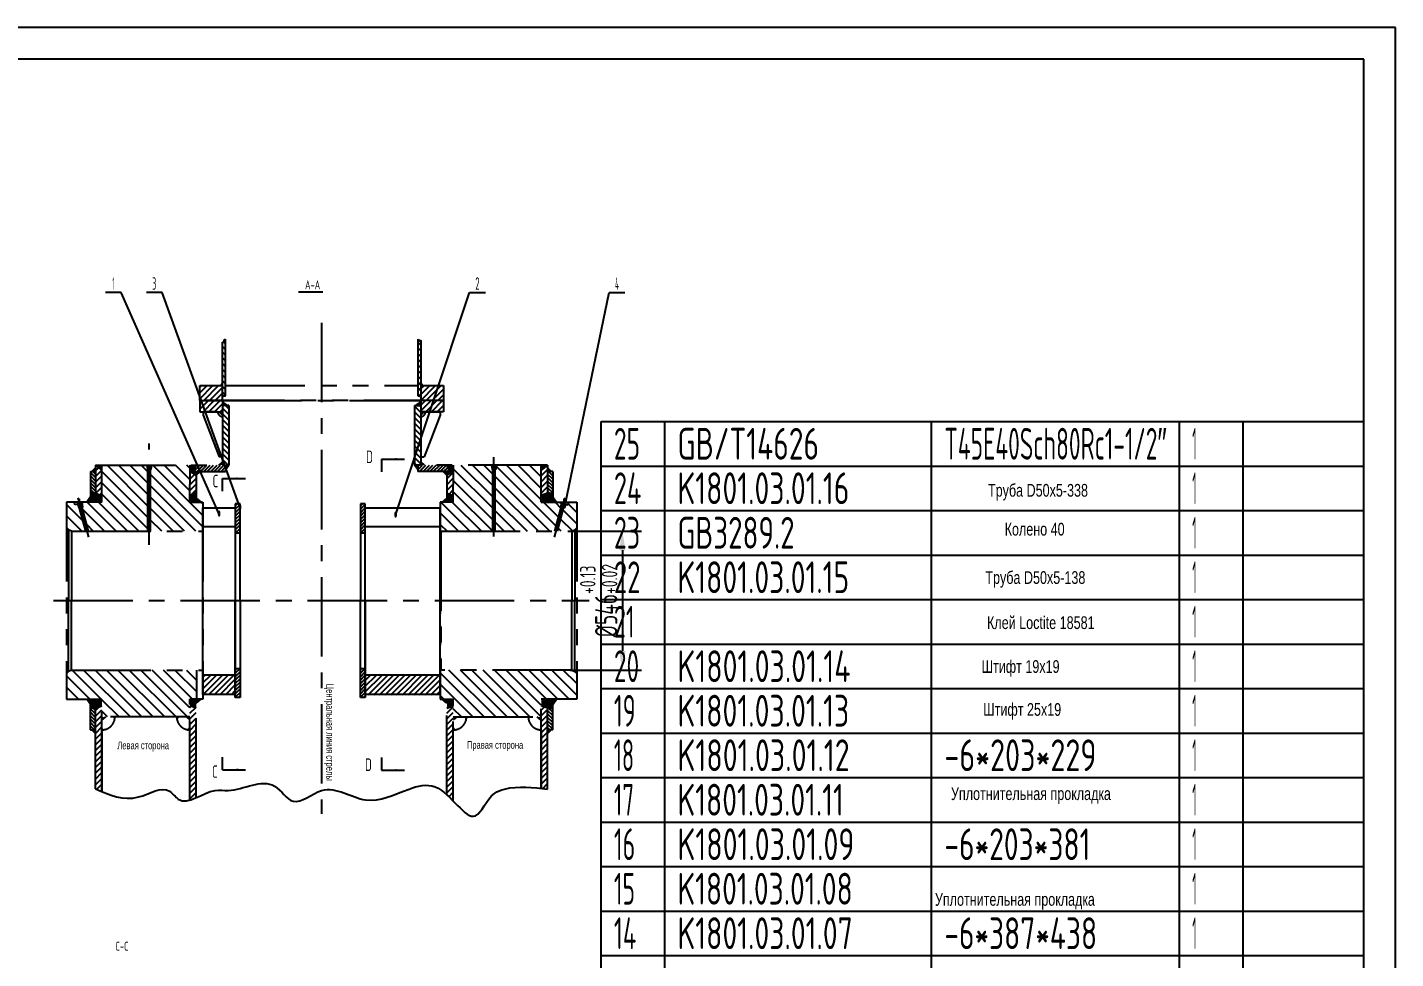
# Model space of a CAD drawing. Header units: millimetres. Extents: x 0 to 10500, y -559 to 7154.
# Drawn here: x 5118 to 10500, y 3491 to 7154 of the extents above; entities that cross this region are included whole.
import ezdxf
from ezdxf.enums import TextEntityAlignment as Align

# ---------------------------------------------------------------- set-up
doc = ezdxf.new("R2010")
doc.units = ezdxf.units.MM
doc.header["$LTSCALE"] = 250
for name, pattern in [('F', [0.75, 0.5, -0.25]), ('G', [2, 1.25, -0.25, 0.25, -0.25]), ('K', [2.5, 1.25, -0.25, 0.25, -0.25, 0.25, -0.25])]:
    doc.linetypes.add(name, pattern=pattern)
for name, color, linetype in [('01', 7, 'Continuous'), ('02', 1, 'Continuous'), ('04', 2, 'F'), ('05', 142, 'G'), ('07', 6, 'K'), ('08', 1, 'Continuous'), ('11', 3, 'Continuous')]:
    doc.layers.add(name, color=color, linetype=linetype)
doc.styles.get("Standard").update_dxf_attribs({"font": 'isocp', "width": 0.707, "bigfont": 'intecad.shx'})
doc.dimstyles.new('INTE', dxfattribs={"dimscale": 25, "dimtxt": 3.5, "dimasz": 3, "dimexe": 3, "dimexo": 0, "dimgap": 1, "dimtad": 1, "dimdec": 1, "dimdsep": 46, "dimtxsty": 'Standard', "dimcen": 0, "dimclrd": 1, "dimclre": 1, "dimclrt": 3, "dimaunit": 1, "dimadec": 0, "dimazin": 0, "dimtfac": 1, "dimtmove": 0, "dimatfit": 0, "dimfxl": 1, "dimarcsym": 0})
pattern_1 = [(45, (4031.503, 934.443), (-11.22532, 11.22532), [])]
pattern_2 = [(135, (10456.82, -2058.288), (-6.735192, -6.735192), [])]
pattern_3 = [(135, (10456.82, -2058.288), (-11.22532, -11.22532), [])]
pattern_4 = [(45, (10456.82, -2058.288), (-6.735192, 6.735192), [])]
pattern_5 = [(45, (-892.71, 2439.161), (-11.22532, 11.22532), [])]
pattern_6 = [(135, (-892.71, 2439.161), (-11.22532, -11.22532), [])]
pattern_7 = [(45, (10456.82, -2058.288), (-11.22532, 11.22532), [])]
pattern_8 = [(135, (-227.36, 1077.867), (-22.45064, -22.45064), [])]

# ---------------------------------------------------------------- blocks, each defined once
blk = doc.blocks.new('*D7')
at = {"layer": '08', "color": 1, "lineweight": -2}
for p, q in [((7252.7, 5172.1), (7533.4, 5172.1)), ((7458.4, 5097.1), (7458.4, 4701.1)), ((7252.7, 4626.1), (7533.4, 4626.1))]:
    blk.add_line(p, q, dxfattribs=at)
at = {"layer": '08', "color": 1}
for points in [[(7445.9, 5097.1), (7470.9, 5097.1), (7458.4, 5172.1)], [(7445.9, 4701.1), (7470.9, 4701.1), (7458.4, 4626.1)]]:
    blk.add_solid(points, dxfattribs=at)
at = {"layer": 'DEFPOINTS', "color": 0}
for p in [(7252.7, 5172.1), (7252.7, 4626.1), (7458.4, 4626.1)]:
    blk.add_point(p, dxfattribs=at)
at = {"layer": '08', "color": 3, "insert": (7365.3, 4899.1), "char_height": 87.5, "attachment_point": 5, "rotation": 90}
blk.add_mtext('%%c546{\\C3;\\H0.7x;\\S+0.13^ +0.02;}', dxfattribs=at)
blk = doc.blocks.new('*U28')
at = {"layer": '01'}
for points in [[(415, 292), (25, 292)], [(415, 5), (415, 292)]]:
    blk.add_lwpolyline(points, dxfattribs=at)
at = {"layer": '02'}
for points in [[(420, 297), (0, 297)], [(420, 0), (420, 297)]]:
    blk.add_lwpolyline(points, dxfattribs=at)
blk = doc.blocks.new('*U43')
at = {"layer": '01'}
for p, q in [((0, -175), (0, 0)), ((3000, -175), (3000, 0))]:
    blk.add_line(p, q, dxfattribs=at)
at = {"layer": '02'}
for p, q in [((0, 0), (250, 0)), ((250, -175), (250, 0)), ((250, 0), (1300, 0)), ((1300, -175), (1300, 0)), ((1300, 0), (2275, 0)), ((2275, -175), (2275, 0)), ((2275, 0), (2525, 0)), ((2525, -175), (2525, 0)), ((2525, 0), (3000, 0))]:
    blk.add_line(p, q, dxfattribs=at)
blk = doc.blocks.new('*U44')
at = {"layer": '01'}
for p, q in [((0, -175), (0, 0)), ((3000, -175), (3000, 0))]:
    blk.add_line(p, q, dxfattribs=at)
at = {"layer": '02'}
for p, q in [((0, 0), (250, 0)), ((250, -175), (250, 0)), ((250, 0), (1300, 0)), ((1300, -175), (1300, 0)), ((1300, 0), (2275, 0)), ((2275, -175), (2275, 0)), ((2275, 0), (2525, 0)), ((2525, -175), (2525, 0)), ((2525, 0), (3000, 0))]:
    blk.add_line(p, q, dxfattribs=at)
blk = doc.blocks.new('*U45')
at = {"layer": '01'}
for p, q in [((0, -175), (0, 0)), ((3000, -175), (3000, 0))]:
    blk.add_line(p, q, dxfattribs=at)
at = {"layer": '02'}
for p, q in [((0, 0), (250, 0)), ((250, -175), (250, 0)), ((250, 0), (1300, 0)), ((1300, -175), (1300, 0)), ((1300, 0), (2275, 0)), ((2275, -175), (2275, 0)), ((2275, 0), (2525, 0)), ((2525, -175), (2525, 0)), ((2525, 0), (3000, 0))]:
    blk.add_line(p, q, dxfattribs=at)
blk = doc.blocks.new('*U46')
at = {"layer": '01'}
for p, q in [((0, -175), (0, 0)), ((3000, -175), (3000, 0))]:
    blk.add_line(p, q, dxfattribs=at)
at = {"layer": '02'}
for p, q in [((0, 0), (250, 0)), ((250, -175), (250, 0)), ((250, 0), (1300, 0)), ((1300, -175), (1300, 0)), ((1300, 0), (2275, 0)), ((2275, -175), (2275, 0)), ((2275, 0), (2525, 0)), ((2525, -175), (2525, 0)), ((2525, 0), (3000, 0))]:
    blk.add_line(p, q, dxfattribs=at)
blk = doc.blocks.new('*U47')
at = {"layer": '01'}
for p, q in [((0, -175), (0, 0)), ((3000, -175), (3000, 0))]:
    blk.add_line(p, q, dxfattribs=at)
at = {"layer": '02'}
for p, q in [((0, 0), (250, 0)), ((250, -175), (250, 0)), ((250, 0), (1300, 0)), ((1300, -175), (1300, 0)), ((1300, 0), (2275, 0)), ((2275, -175), (2275, 0)), ((2275, 0), (2525, 0)), ((2525, -175), (2525, 0)), ((2525, 0), (3000, 0))]:
    blk.add_line(p, q, dxfattribs=at)
blk = doc.blocks.new('*U48')
at = {"layer": '01'}
for p, q in [((0, -175), (0, 0)), ((3000, -175), (3000, 0))]:
    blk.add_line(p, q, dxfattribs=at)
at = {"layer": '02'}
for p, q in [((0, 0), (250, 0)), ((250, -175), (250, 0)), ((250, 0), (1300, 0)), ((1300, -175), (1300, 0)), ((1300, 0), (2275, 0)), ((2275, -175), (2275, 0)), ((2275, 0), (2525, 0)), ((2525, -175), (2525, 0)), ((2525, 0), (3000, 0))]:
    blk.add_line(p, q, dxfattribs=at)
blk = doc.blocks.new('*U49')
at = {"layer": '01'}
for p, q in [((0, -175), (0, 0)), ((3000, -175), (3000, 0))]:
    blk.add_line(p, q, dxfattribs=at)
at = {"layer": '02'}
for p, q in [((0, 0), (250, 0)), ((250, -175), (250, 0)), ((250, 0), (1300, 0)), ((1300, -175), (1300, 0)), ((1300, 0), (2275, 0)), ((2275, -175), (2275, 0)), ((2275, 0), (2525, 0)), ((2525, -175), (2525, 0)), ((2525, 0), (3000, 0))]:
    blk.add_line(p, q, dxfattribs=at)
blk = doc.blocks.new('*U50')
at = {"layer": '01'}
for p, q in [((0, -175), (0, 0)), ((3000, -175), (3000, 0))]:
    blk.add_line(p, q, dxfattribs=at)
at = {"layer": '02'}
for p, q in [((0, 0), (250, 0)), ((250, -175), (250, 0)), ((250, 0), (1300, 0)), ((1300, -175), (1300, 0)), ((1300, 0), (2275, 0)), ((2275, -175), (2275, 0)), ((2275, 0), (2525, 0)), ((2525, -175), (2525, 0)), ((2525, 0), (3000, 0))]:
    blk.add_line(p, q, dxfattribs=at)
blk = doc.blocks.new('*U51')
at = {"layer": '01'}
for p, q in [((0, -175), (0, 0)), ((3000, -175), (3000, 0))]:
    blk.add_line(p, q, dxfattribs=at)
at = {"layer": '02'}
for p, q in [((0, 0), (250, 0)), ((250, -175), (250, 0)), ((250, 0), (1300, 0)), ((1300, -175), (1300, 0)), ((1300, 0), (2275, 0)), ((2275, -175), (2275, 0)), ((2275, 0), (2525, 0)), ((2525, -175), (2525, 0)), ((2525, 0), (3000, 0))]:
    blk.add_line(p, q, dxfattribs=at)
blk = doc.blocks.new('*U52')
at = {"layer": '01'}
for p, q in [((0, -175), (0, 0)), ((3000, -175), (3000, 0))]:
    blk.add_line(p, q, dxfattribs=at)
at = {"layer": '02'}
for p, q in [((0, 0), (250, 0)), ((250, -175), (250, 0)), ((250, 0), (1300, 0)), ((1300, -175), (1300, 0)), ((1300, 0), (2275, 0)), ((2275, -175), (2275, 0)), ((2275, 0), (2525, 0)), ((2525, -175), (2525, 0)), ((2525, 0), (3000, 0))]:
    blk.add_line(p, q, dxfattribs=at)
blk = doc.blocks.new('*U53')
at = {"layer": '01'}
for p, q in [((0, -175), (0, 0)), ((3000, -175), (3000, 0))]:
    blk.add_line(p, q, dxfattribs=at)
at = {"layer": '02'}
for p, q in [((0, 0), (250, 0)), ((250, -175), (250, 0)), ((250, 0), (1300, 0)), ((1300, -175), (1300, 0)), ((1300, 0), (2275, 0)), ((2275, -175), (2275, 0)), ((2275, 0), (2525, 0)), ((2525, -175), (2525, 0)), ((2525, 0), (3000, 0))]:
    blk.add_line(p, q, dxfattribs=at)
blk = doc.blocks.new('*U54')
at = {"layer": '01'}
for p, q in [((0, -175), (0, 0)), ((3000, -175), (3000, 0))]:
    blk.add_line(p, q, dxfattribs=at)
at = {"layer": '02'}
for p, q in [((0, 0), (250, 0)), ((250, -175), (250, 0)), ((250, 0), (1300, 0)), ((1300, -175), (1300, 0)), ((1300, 0), (2275, 0)), ((2275, -175), (2275, 0)), ((2275, 0), (2525, 0)), ((2525, -175), (2525, 0)), ((2525, 0), (3000, 0))]:
    blk.add_line(p, q, dxfattribs=at)
blk = doc.blocks.new('*U55')
at = {"layer": '01'}
for p, q in [((0, -175), (0, 0)), ((0, 0), (250, 0)), ((250, 0), (1300, 0)), ((1300, 0), (2275, 0)), ((2275, 0), (2525, 0)), ((2525, 0), (3000, 0)), ((3000, -175), (3000, 0))]:
    blk.add_line(p, q, dxfattribs=at)
at = {"layer": '02'}
for p, q in [((250, -175), (250, 0)), ((1300, -175), (1300, 0)), ((2275, -175), (2275, 0)), ((2525, -175), (2525, 0))]:
    blk.add_line(p, q, dxfattribs=at)

msp = doc.modelspace()

# ---------------------------------------------------------------- hatches: boundary and pattern name
at = {"layer": '02', "linetype": 'Continuous'}
h = msp.add_hatch(dxfattribs=at)
h.set_pattern_fill('LINE', color=1, scale=5, angle=135, style=0)
h.set_pattern_definition(pattern_6)
h.paths.add_polyline_path([(5885.41, 5704.58), (5897.41, 5704.58), (5897.41, 5915.58), (5885.41, 5915.58)])
h = msp.add_hatch(dxfattribs=at)
h.set_pattern_fill('LINE', color=1, scale=5, angle=135, style=0)
h.set_pattern_definition(pattern_6)
h.paths.add_polyline_path([(6665.41, 5915.58), (6653.41, 5915.58), (6653.41, 5704.58), (6665.41, 5704.58)])
h = msp.add_hatch(dxfattribs=at)
h.set_pattern_fill('LINE', color=1, scale=5, angle=45, style=0)
h.set_pattern_definition(pattern_5)
h.paths.add_polyline_path([(5885.41, 5686.08), (5885.41, 5744.58), (5796.41, 5744.58), (5796.41, 5686.08)])
h = msp.add_hatch(dxfattribs=at)
h.set_pattern_fill('LINE', color=1, scale=5, angle=45, style=0)
h.set_pattern_definition(pattern_5)
h.paths.add_polyline_path([(6754.41, 5686.08), (6754.41, 5744.58), (6665.41, 5744.58), (6665.41, 5686.08)])
h = msp.add_hatch(dxfattribs=at)
h.set_pattern_fill('LINE', color=1, scale=5, angle=45, style=0)
h.set_pattern_definition(pattern_7)
h.paths.add_polyline_path([(5796.41, 5686.08), (5796.41, 5642.08), (5885.41, 5642.08), (5885.41, 5686.08)])
h = msp.add_hatch(dxfattribs=at)
h.set_pattern_fill('LINE', color=1, scale=5, angle=135, style=0)
h.set_pattern_definition(pattern_3)
h.paths.add_polyline_path([(5910.41, 5667.08), (5885.41, 5667.08), (5885.41, 5432.08), (5910.41, 5432.08)])
h = msp.add_hatch(dxfattribs=at)
h.set_pattern_fill('LINE', color=1, scale=5, angle=135, style=0)
h.set_pattern_definition(pattern_3)
h.paths.add_polyline_path([(6640.41, 5432.08), (6665.41, 5432.08), (6665.41, 5667.08), (6640.41, 5667.08)])
h = msp.add_hatch(dxfattribs=at)
h.set_pattern_fill('LINE', color=1, scale=5, angle=45, style=0)
h.set_pattern_definition(pattern_7)
h.paths.add_polyline_path([(6665.41, 5686.08), (6665.41, 5642.08), (6754.41, 5642.08), (6754.41, 5686.08)])
h = msp.add_hatch(dxfattribs=at)
h.set_pattern_fill('LINE', color=1, scale=10, angle=135, style=0)
h.set_pattern_definition(pattern_8)
h.paths.add_polyline_path([(5592.41, 5414.7), (5590.57, 5414.7), (5588.28, 5432.08), (5411.41, 5432.08), (5411.41, 5356.08), (5411.41, 5286.33), (5342.08, 5286.33), (5332.55, 5283.78), (5334.84, 5266.4), (5333.06, 5265.92), (5358.2, 5172.08), (5592.41, 5172.08)])
h.paths.add_polyline_path([(5808.71, 5264.1), (5808.71, 5286.33), (5757.41, 5286.33), (5757.41, 5356.08), (5757.41, 5432.08), (5606.55, 5432.08), (5604.26, 5414.7), (5602.41, 5414.7), (5602.41, 5172.08), (5806.71, 5172.08), (5808.71, 5174.08)])
h.paths.add_polyline_path([(5323.4, 5263.33), (5321.62, 5262.85), (5314.91, 5279.05), (5305.38, 5276.49), (5302.74, 5286.33), (5272.11, 5286.33), (5272.11, 5185.08), (5279.87, 5177.32), (5291.11, 5172.08), (5347.85, 5172.08)])
at = {"layer": '02'}
h = msp.add_hatch(dxfattribs=at)
h.set_pattern_fill('LINE', color=256, scale=3, angle=135, style=0)
h.set_pattern_definition(pattern_2)
h.paths.add_polyline_path([(5386.41, 5407.08), (5366.41, 5407.08), (5366.41, 5321.58), (5386.41, 5321.58)])
h.paths.add_polyline_path([(5386.41, 4476.58), (5366.41, 4476.58), (5366.41, 4391.08), (5386.41, 4391.08)])
h = msp.add_hatch(dxfattribs=at)
h.set_pattern_fill('LINE', color=256, scale=5, angle=45, style=0)
h.set_pattern_definition(pattern_1)
h.paths.add_polyline_path([(5782.41, 5392.29), (5758.82, 5407.08), (5757.41, 5407.08), (5757.41, 5356.08), (5757.41, 5312.08), (5782.41, 5321.58)])
h.paths.add_polyline_path([(5411.41, 5412.67), (5386.41, 5432.08), (5386.41, 5321.58), (5411.41, 5312.08), (5411.41, 5356.08)])
h = msp.add_hatch(dxfattribs=at)
h.set_pattern_fill('LINE', color=256, scale=3, angle=45, style=0)
h.set_pattern_definition(pattern_4)
h.paths.add_polyline_path([(5897.41, 5407.08), (5897.41, 5432.08), (5782.41, 5432.08), (5767.74, 5407.08)])
h = msp.add_hatch(dxfattribs=at)
h.set_pattern_fill('LINE', color=256, scale=3, angle=45, style=0)
h.set_pattern_definition(pattern_4)
h.paths.add_polyline_path([(6783.09, 5407.08), (6768.41, 5432.08), (6653.41, 5432.08), (6653.41, 5407.08)])
at = {"layer": '02', "linetype": 'Continuous'}
h = msp.add_hatch(dxfattribs=at)
h.set_pattern_fill('LINE', color=1, scale=10, angle=135, style=0)
h.set_pattern_definition(pattern_8)
h.paths.add_polyline_path([(6948.41, 5414.7), (6946.57, 5414.7), (6944.28, 5432.08), (6793.41, 5432.08), (6793.41, 5356.08), (6793.41, 5286.33), (6742.11, 5286.33), (6742.11, 5174.08), (6744.11, 5172.08), (6948.41, 5172.08)])
h.paths.add_polyline_path([(6958.41, 5172.08), (7192.62, 5172.08), (7217.77, 5265.92), (7215.99, 5266.4), (7218.27, 5283.78), (7208.74, 5286.33), (7139.41, 5286.33), (7139.41, 5356.08), (7139.41, 5432.08), (6962.55, 5432.08), (6960.26, 5414.7), (6958.41, 5414.7)])
h.paths.add_polyline_path([(7278.71, 5286.33), (7248.08, 5286.33), (7245.45, 5276.49), (7235.92, 5279.05), (7229.21, 5262.85), (7227.43, 5263.33), (7202.98, 5172.08), (7259.71, 5172.08), (7270.96, 5177.32), (7278.71, 5185.08)])
h.paths.add_polyline_path([(7224.4, 5264.74), (7243.36, 5264.74), (7243.36, 5289.35), (7224.4, 5289.35)], flags=9)
at = {"layer": '02'}
h = msp.add_hatch(dxfattribs=at)
h.set_pattern_fill('LINE', color=256, scale=5, angle=45, style=0)
h.set_pattern_definition(pattern_1)
h.paths.add_polyline_path([(7139.41, 5356.08), (7139.41, 5312.08), (7164.41, 5321.58), (7164.41, 5432.08), (7139.41, 5412.67)])
h.paths.add_polyline_path([(6768.41, 5321.58), (6793.41, 5312.08), (6793.41, 5356.08), (6793.41, 5407.08), (6792.01, 5407.08), (6768.41, 5392.29)])
h = msp.add_hatch(dxfattribs=at)
h.set_pattern_fill('LINE', color=256, scale=3, angle=135, style=0)
h.set_pattern_definition(pattern_2)
h.paths.add_polyline_path([(7164.41, 5407.08), (7184.41, 5407.08), (7184.41, 5321.58), (7164.41, 5321.58)])
h.paths.add_polyline_path([(7164.41, 4476.58), (7184.41, 4476.58), (7184.41, 4391.08), (7164.41, 4391.08)])
at = {"layer": '02', "linetype": 'Continuous'}
h = msp.add_hatch(dxfattribs=at)
h.set_pattern_fill('LINE', color=1, scale=3, angle=45, style=0)
h.set_pattern_definition([(45, (-57.0945, 3737.873), (-6.735192, 6.735192), [])])
h.paths.add_polyline_path([(5935.71, 5165.58), (5954.71, 5165.58), (5954.71, 5280.08), (5935.71, 5280.08)])
h = msp.add_hatch(dxfattribs=at)
h.set_pattern_fill('LINE', color=1, scale=3, angle=45, style=0)
h.set_pattern_definition([(45, (435.3055, 3737.873), (-6.735192, 6.735192), [])])
h.paths.add_polyline_path([(6428.11, 5165.58), (6447.11, 5165.58), (6447.11, 5280.08), (6428.11, 5280.08)])
h = msp.add_hatch(dxfattribs=at)
h.set_pattern_fill('LINE', color=1, scale=3, angle=45, style=0)
h.set_pattern_definition([(45, (4548.168, 3212.525), (-6.73519, 6.73519), [])])
h.paths.add_polyline_path([(5935.71, 4518.08), (5954.71, 4518.08), (5954.71, 4632.58), (5935.71, 4632.58)])
h = msp.add_hatch(dxfattribs=at)
h.set_pattern_fill('LINE', color=1, scale=3, angle=45, style=0)
h.set_pattern_definition([(45, (5040.568, 3212.525), (-6.73519, 6.73519), [])])
h.paths.add_polyline_path([(6428.11, 4518.08), (6447.11, 4518.08), (6447.11, 4632.58), (6428.11, 4632.58)])
h = msp.add_hatch(dxfattribs=at)
h.set_pattern_fill('LINE', color=1, scale=10, angle=135, style=0)
h.set_pattern_definition(pattern_8)
h.paths.add_polyline_path([(5757.41, 4442.08), (5757.41, 4511.83), (5783.41, 4511.83), (5783.41, 4626.08), (5291.11, 4626.08), (5279.87, 4620.84), (5272.11, 4613.08), (5272.11, 4511.83), (5411.41, 4511.83), (5411.41, 4442.08)])
h = msp.add_hatch(dxfattribs=at)
h.set_pattern_fill('LINE', color=1, scale=5, angle=45, style=0)
h.set_pattern_definition([(45, (-227.359, 1076.128), (-11.22532, 11.22532), [])])
h.paths.add_polyline_path([(5808.71, 4606.58), (5808.71, 4530.58), (5935.71, 4530.58), (5935.71, 4606.58)])
h.paths.add_polyline_path([(6742.11, 4528.84), (6742.11, 4604.84), (6447.11, 4604.84), (6447.11, 4528.84)])
h = msp.add_hatch(dxfattribs=at)
h.set_pattern_fill('LINE', color=1, scale=10, angle=135, style=0)
h.set_pattern_definition(pattern_8)
h.paths.add_polyline_path([(6744.11, 4626.08), (6742.11, 4624.08), (6742.11, 4530.58), (6742.11, 4511.83), (6793.41, 4511.83), (6793.41, 4442.08), (7139.41, 4442.08), (7139.41, 4511.83), (7278.71, 4511.83), (7278.71, 4613.08), (7270.96, 4620.84), (7259.71, 4626.08)])
at = {"layer": '02'}
h = msp.add_hatch(dxfattribs=at)
h.set_pattern_fill('LINE', color=256, scale=5, angle=45, style=0)
h.set_pattern_definition(pattern_1)
edge = h.paths.add_edge_path()
edge.add_spline(control_points=[(5386.41, 4159.49), (5394.74, 4155.78), (5403.07, 4152.07), (5411.41, 4148.51)], knot_values=[0, 0, 0, 0, 26.3180159, 26.3180159, 26.3180159, 26.3180159], degree=3, periodic=0)
edge.add_line((5411.41, 4148.51), (5411.41, 4486.08))
edge.add_line((5411.41, 4486.08), (5386.41, 4476.58))
edge.add_line((5386.41, 4476.58), (5386.41, 4159.49))
edge = h.paths.add_edge_path()
edge.add_line((5782.41, 4476.58), (5757.41, 4486.08))
edge.add_line((5757.41, 4486.08), (5757.41, 4115.09))
edge.add_spline(control_points=[(5757.41, 4115.09), (5765.51, 4117.44), (5773.88, 4120.79), (5782.41, 4124.54)], knot_values=[394.7032535, 394.7032535, 394.7032535, 394.7032535, 419.84849, 419.84849, 419.84849, 419.84849], degree=3, periodic=0)
edge.add_line((5782.41, 4124.54), (5782.41, 4476.58))
at = {"layer": '02', "linetype": 'Continuous'}
h = msp.add_hatch(dxfattribs=at)
h.set_pattern_fill('LINE', color=1, scale=5, angle=45, style=0)
h.set_pattern_definition(pattern_1)
edge = h.paths.add_edge_path()
edge.add_spline(control_points=[(6768.41, 4135.29), (6776.95, 4127.57), (6785.29, 4119.24), (6793.41, 4110.92)], knot_values=[1445.7966369, 1445.7966369, 1445.7966369, 1445.7966369, 1474.1868806, 1474.1868806, 1474.1868806, 1474.1868806], degree=3, periodic=0)
edge.add_line((6793.41, 4110.92), (6793.41, 4486.08))
edge.add_line((6793.41, 4486.08), (6768.41, 4476.58))
edge.add_line((6768.41, 4476.58), (6768.41, 4135.29))
h = msp.add_hatch(dxfattribs=at)
h.set_pattern_fill('LINE', color=1, scale=5, angle=45, style=0)
h.set_pattern_definition(pattern_1)
edge = h.paths.add_edge_path()
edge.add_spline(control_points=[(7139.41, 4161.11), (7147.74, 4160.21), (7156.08, 4159.24), (7164.41, 4158.27)], knot_values=[1895.0056047, 1895.0056047, 1895.0056047, 1895.0056047, 1919.648775, 1919.648775, 1919.648775, 1919.648775], degree=3, periodic=0)
edge.add_line((7164.41, 4158.27), (7164.41, 4476.58))
edge.add_line((7164.41, 4476.58), (7139.41, 4486.08))
edge.add_line((7139.41, 4486.08), (7139.41, 4161.11))
at = {"layer": '07', "linetype": 'K'}
h = msp.add_hatch(color=6, dxfattribs=at)
h.paths.add_polyline_path([(5885.41, 5753.82), (5878.27, 5744.58), (5885.41, 5744.58)])
h.paths.add_polyline_path([(5897.41, 5704.58), (5885.41, 5704.58), (5885.41, 5695.58)])
h = msp.add_hatch(color=6, dxfattribs=at)
h.paths.add_polyline_path([(6665.41, 5753.82), (6672.56, 5744.58), (6665.41, 5744.58)])
h.paths.add_polyline_path([(6653.41, 5704.58), (6665.41, 5704.58), (6665.41, 5695.58)])
for points in [[(5885.41, 5681.08), (5885.41, 5667.08), (5905.22, 5667.08)], [(6665.41, 5681.08), (6665.41, 5667.08), (6645.61, 5667.08)], [(5885.41, 5642.08), (5872.4, 5642.08), (5885.41, 5627.95)], [(6665.41, 5642.08), (6678.43, 5642.08), (6665.41, 5627.95)], [(5885.41, 5445.62), (5871.02, 5432.08), (5885.41, 5432.08)], [(6665.41, 5445.62), (6679.81, 5432.08), (6665.41, 5432.08)], [(5372.22, 5407.08), (5386.41, 5407.08), (5386.41, 5421.29)], [(5386.41, 5432.08), (5411.41, 5412.67), (5411.41, 5432.08)], [(5782.41, 5432.08), (5757.41, 5432.08), (5757.41, 5407.96), (5758.82, 5407.08), (5767.74, 5407.08)], [(5910.41, 5432.08), (5897.41, 5432.08), (5897.41, 5415.02)], [(6640.41, 5432.08), (6653.41, 5432.08), (6653.41, 5415.02)], [(6783.09, 5407.08), (6792.01, 5407.08), (6793.41, 5407.96), (6793.41, 5432.08), (6768.41, 5432.08)], [(7164.41, 5432.08), (7139.41, 5412.67), (7139.41, 5432.08)], [(7178.61, 5407.08), (7164.41, 5407.08), (7164.41, 5421.29)], [(5782.41, 5286.33), (5757.41, 5286.33), (5757.41, 5312.08), (5782.41, 5321.58)], [(5801.1, 5286.33), (5782.41, 5286.33), (5782.41, 5302.03)], [(6749.73, 5286.33), (6768.41, 5286.33), (6768.41, 5302.03)], [(6768.41, 5286.33), (6793.41, 5286.33), (6793.41, 5312.08), (6768.41, 5321.58)], [(5757.41, 4486.08), (5782.41, 4476.58), (5782.41, 4511.83), (5757.41, 4511.83)], [(5782.41, 4496.12), (5801.1, 4511.83), (5782.41, 4511.83)], [(6768.41, 4511.83), (6749.73, 4511.83), (6768.41, 4496.12)], [(6793.41, 4511.83), (6768.41, 4511.83), (6768.41, 4476.58), (6793.41, 4486.08)], [(5426.98, 4442.08), (5411.41, 4442.08), (5411.41, 4429.33)], [(5462.41, 4442.08), (5461.41, 4442.08), (5457.13, 4442.08), (5462.21, 4437.48, 0.0225591)], [(5711.43, 4442.08), (5705.41, 4442.08, 0.0400184), (5706.07, 4433.95)], [(5743.71, 4442.08), (5757.41, 4430.97), (5757.41, 4442.08)], [(6807.12, 4442.08), (6793.41, 4430.97), (6793.41, 4442.08)], [(6839.4, 4442.08), (6845.41, 4442.08, -0.0400184), (6844.76, 4433.95)], [(7088.41, 4442.08), (7089.41, 4442.08), (7093.7, 4442.08), (7088.62, 4437.48, -0.0225591)], [(7123.85, 4442.08), (7139.41, 4442.08), (7139.41, 4429.33)], [(5386.41, 4391.08), (5372.22, 4391.08), (5386.41, 4376.87)], [(5411.41, 4396.25), (5411.41, 4391.08, 0.0256703), (5416.64, 4391.35)], [(5757.41, 4398.8), (5750.95, 4391.37, 0.0317383), (5757.41, 4391.09)], [(6793.41, 4398.8), (6799.88, 4391.37, -0.0317383), (6793.41, 4391.09)], [(7139.41, 4396.25), (7139.41, 4391.08, -0.0256703), (7134.19, 4391.35)], [(7164.41, 4391.08), (7178.61, 4391.08), (7164.41, 4376.87)]]:
    msp.add_hatch(color=6, dxfattribs=at).paths.add_polyline_path(points)
h = msp.add_hatch(color=6, dxfattribs=at)
h.paths.add_polyline_path([(5782.41, 5407.08), (5758.82, 5407.08), (5782.41, 5392.29)])
h.paths.add_polyline_path([(5782.41, 5392.29), (5797.41, 5407.08), (5782.41, 5407.08)])
h = msp.add_hatch(color=6, dxfattribs=at)
h.paths.add_polyline_path([(6768.41, 5392.29), (6792.01, 5407.08), (6768.41, 5407.08)])
h.paths.add_polyline_path([(6768.41, 5407.08), (6753.42, 5407.08), (6768.41, 5392.29)])
h = msp.add_hatch(color=6, dxfattribs=at)
h.paths.add_polyline_path([(5386.41, 5286.33), (5366.41, 5286.33), (5366.41, 5321.58), (5386.41, 5321.58)])
h.paths.add_polyline_path([(5411.41, 5286.33), (5386.41, 5286.33), (5386.41, 5321.58), (5411.41, 5312.08)])
h.paths.add_polyline_path([(5366.41, 5286.33), (5351.41, 5286.33), (5366.41, 5306.82)])
h = msp.add_hatch(color=6, dxfattribs=at)
h.paths.add_polyline_path([(7164.41, 5286.33), (7184.41, 5286.33), (7184.41, 5321.58), (7164.41, 5321.58)])
h.paths.add_polyline_path([(7139.41, 5286.33), (7164.41, 5286.33), (7164.41, 5321.58), (7139.41, 5312.08)])
h.paths.add_polyline_path([(7184.41, 5286.33), (7199.42, 5286.33), (7184.41, 5306.82)])
h = msp.add_hatch(color=6, dxfattribs=at)
h.paths.add_polyline_path([(5386.41, 4511.83), (5366.41, 4511.83), (5366.41, 4476.58), (5386.41, 4476.58)])
h.paths.add_polyline_path([(5411.41, 4511.83), (5386.41, 4511.83), (5386.41, 4476.58), (5411.41, 4486.08)])
h.paths.add_polyline_path([(5366.41, 4511.83), (5351.41, 4511.83), (5366.41, 4491.34)])
h = msp.add_hatch(color=6, dxfattribs=at)
h.paths.add_polyline_path([(7164.41, 4511.83), (7184.41, 4511.83), (7184.41, 4476.58), (7164.41, 4476.58)])
h.paths.add_polyline_path([(7139.41, 4511.83), (7164.41, 4511.83), (7164.41, 4476.58), (7139.41, 4486.08)])
h.paths.add_polyline_path([(7184.41, 4511.83), (7199.42, 4511.83), (7184.41, 4491.34)])

# ---------------------------------------------------------------- linework, layer by layer
at = {"layer": '01'}
for p, q in [((6184.26, 6113.11), (6279.86, 6113.11)), ((6510.97, 5455.57), (6510.97, 5405.57)), ((5588.28, 5432.08), (5606.55, 5432.08)), ((6944.28, 5432.08), (6962.55, 5432.08)), ((5885.65, 5329.49), (5885.65, 5379.49)), ((5314.91, 5279.05), (5332.55, 5283.78)), ((5935.71, 5280.08), (5935.71, 4899.08)), ((5954.71, 5280.08), (5935.71, 5280.08)), ((5954.71, 4899.08), (5954.71, 5280.08)), ((6428.11, 5280.08), (6428.11, 4899.08)), ((6447.11, 5280.08), (6428.11, 5280.08)), ((6447.11, 4899.08), (6447.11, 5280.08)), ((7218.27, 5283.78), (7235.92, 5279.05)), ((5808.71, 4530.58), (5808.71, 5264.1)), ((5808.71, 5264.1), (5935.71, 5264.1)), ((5935.71, 5264.1), (5935.71, 4530.58)), ((6447.11, 4530.58), (6447.11, 5264.1)), ((6447.11, 5264.1), (6742.11, 5264.1)), ((6742.11, 4530.58), (6742.11, 5264.1)), ((5808.71, 5190.47), (5935.71, 5190.47)), ((6447.11, 5190.47), (6742.11, 5190.47)), ((5935.71, 5165.58), (5954.71, 5165.58)), ((6428.11, 5165.58), (6447.11, 5165.58)), ((5935.71, 4518.08), (5935.71, 4899.08)), ((5954.71, 4899.08), (5954.71, 4518.08)), ((6428.11, 4518.08), (6428.11, 4899.08)), ((6447.11, 4899.08), (6447.11, 4518.08)), ((5935.71, 4632.58), (5954.71, 4632.58)), ((6428.11, 4632.58), (6447.11, 4632.58)), ((5935.71, 4606.58), (5808.71, 4606.58)), ((6742.11, 4606.58), (6447.11, 4606.58)), ((5935.71, 4530.58), (5808.71, 4530.58)), ((6742.11, 4530.58), (6447.11, 4530.58)), ((5954.71, 4518.08), (5935.71, 4518.08)), ((6447.11, 4518.08), (6428.11, 4518.08)), ((5885.65, 4234.18), (5885.65, 4284.18)), ((6510.97, 4282.5), (6510.97, 4232.5))]:
    msp.add_line(p, q, dxfattribs=at)
at = {"layer": '01', "color": 7, "linetype": 'Continuous'}
for p, q in [((5588.28, 5432.08), (5590.57, 5414.7)), ((5590.57, 5414.7), (5597.41, 5414.7)), ((5604.26, 5414.7), (5597.41, 5414.7)), ((5606.55, 5432.08), (5604.26, 5414.7)), ((6944.28, 5432.08), (6946.57, 5414.7)), ((6946.57, 5414.7), (6953.41, 5414.7)), ((6960.26, 5414.7), (6953.41, 5414.7)), ((6962.55, 5432.08), (6960.26, 5414.7)), ((5314.91, 5279.05), (5321.62, 5262.85)), ((5332.55, 5283.78), (5334.84, 5266.4)), ((7218.27, 5283.78), (7215.99, 5266.4)), ((7235.92, 5279.05), (7229.21, 5262.85)), ((5321.62, 5262.85), (5328.23, 5264.62)), ((5334.84, 5266.4), (5328.23, 5264.62)), ((7215.99, 5266.4), (7222.6, 5264.62)), ((7229.21, 5262.85), (7222.6, 5264.62))]:
    msp.add_line(p, q, dxfattribs=at)
at = {"layer": '02'}
for p, q in [((5487.31, 6111.43), (5425.31, 6111.43)), ((5872.21, 5238.89), (5487.31, 6111.43)), ((5648.22, 6111.43), (5586.22, 6111.43)), ((5954.71, 5264.04), (5648.22, 6111.43)), ((6566.42, 5234.79), (6857.45, 6111.43)), ((6857.45, 6111.43), (6919.45, 6111.43)), ((7233.26, 5276.1), (7406.37, 6111.43)), ((7406.37, 6111.43), (7468.37, 6111.43)), ((6510.97, 5455.57), (6600.97, 5455.57)), ((5885.65, 5379.49), (5975.65, 5379.49)), ((5885.65, 4234.18), (5975.65, 4234.18)), ((6510.97, 4232.5), (6600.97, 4232.5))]:
    msp.add_line(p, q, dxfattribs=at)
at = {"layer": '02', "color": 1, "linetype": 'Continuous'}
for p, q in [((5589.59, 5432.08), (5592.04, 5414.7)), ((5605.24, 5432.08), (5602.79, 5414.7)), ((6945.59, 5432.08), (6948.04, 5414.7)), ((6961.24, 5432.08), (6958.79, 5414.7)), ((5316.18, 5279.39), (5323.04, 5263.23)), ((5331.29, 5283.44), (5333.42, 5266.02)), ((7219.54, 5283.44), (7217.4, 5266.02)), ((7234.65, 5279.39), (7227.79, 5263.23))]:
    msp.add_line(p, q, dxfattribs=at)
at = {"layer": '02'}
for points in [[(6600.97, 5455.57, 0, 9, 0), (6564.97, 5455.57, 0, 0, 0)], [(5975.65, 5379.49, 0, 9, 0), (5939.65, 5379.49, 0, 0, 0)], [(5975.65, 4234.18, 0, 9, 0), (5939.65, 4234.18, 0, 0, 0)], [(6600.97, 4232.5, 0, 9, 0), (6564.97, 4232.5, 0, 0, 0)]]:
    msp.add_lwpolyline(points, format="xyseb", dxfattribs=at)
for points in [[(5885.41, 5915.58), (5890.81, 5915.58), (5891.51, 5920.54), (5897.41, 5927.58)], [(6653.41, 5927.58), (6657.88, 5924.75), (6659.7, 5922.63), (6662.97, 5920.85), (6665.39, 5922.46), (6665.35, 5919.62), (6665.41, 5915.58)], [(5386.41, 4159.49), (5555.14, 4126.99), (5677.5, 4149.74), (5711.65, 4118.46), (5856.78, 4152.59), (5908, 4152.59), (6090.13, 4169.65), (6164.11, 4109.93), (6275.41, 4152.59), (6448.68, 4115.62), (6619.42, 4158.27), (6721.87, 4166.81), (6881.23, 4053.05), (6955.21, 4141.21), (6995.05, 4158.27), (7164.41, 4158.27)]]:
    msp.add_spline(points, degree=3, dxfattribs=at)
at = {"layer": '04'}
for p, q in [((5593.11, 5432.08), (5593.11, 5426.38)), ((5593.11, 5426.38), (5597.41, 5426.38)), ((5601.72, 5426.38), (5597.41, 5426.38)), ((5601.72, 5432.08), (5601.72, 5426.38)), ((6949.61, 5432.08), (6949.61, 5427)), ((6949.61, 5427), (6953.41, 5427)), ((6957.22, 5427), (6953.41, 5427)), ((6957.22, 5432.08), (6957.22, 5427)), ((5319.59, 5280.3), (5321.23, 5276.02)), ((5321.23, 5276.02), (5324.91, 5277)), ((5328.59, 5277.99), (5324.91, 5277)), ((5327.87, 5282.52), (5328.59, 5277.99)), ((7224.17, 5282.2), (7223.08, 5277.77)), ((7223.08, 5277.77), (7225.92, 5277.01)), ((7228.76, 5276.25), (7225.92, 5277.01)), ((7230.03, 5280.63), (7228.76, 5276.25))]:
    msp.add_line(p, q, dxfattribs=at)
at = {"layer": '05'}
for p, q in [((6275.41, 5992.04), (6275.41, 4061.13)), ((5885.41, 5686.08), (6665.41, 5686.08)), ((5322.41, 5298.92), (5322.41, 5286.33)), ((7228.41, 5298.92), (7228.41, 5286.33)), ((5220.54, 4899.08), (7327.69, 4899.08))]:
    msp.add_line(p, q, dxfattribs=at)
at = {"layer": '05', "color": 142, "linetype": 'G'}
for p, q in [((5597.41, 5118.02), (5597.41, 5516.86)), ((6953.41, 5150.79), (6953.41, 5516.86)), ((5359.28, 5148.76), (5317.95, 5303.01)), ((7191.55, 5148.76), (7232.88, 5303.01))]:
    msp.add_line(p, q, dxfattribs=at)
at = {"layer": '07', "color": 6, "linetype": 'K'}
for p, q in [((5897.41, 5704.58), (5897.41, 5927.58)), ((6653.41, 5927.58), (6653.41, 5704.58)), ((5885.41, 5686.08), (5885.41, 5915.58)), ((6665.41, 5915.58), (6665.41, 5686.08)), ((5796.41, 5686.08), (5796.41, 5744.58)), ((5796.41, 5744.58), (5885.41, 5744.58)), ((5878.27, 5744.58), (5885.41, 5753.82)), ((5897.41, 5744.58), (6653.41, 5744.58)), ((6672.56, 5744.58), (6665.41, 5753.82)), ((6665.41, 5744.58), (6754.41, 5744.58)), ((6754.41, 5744.58), (6754.41, 5686.08)), ((6754.41, 5686.08), (5796.41, 5686.08)), ((5796.41, 5686.08), (5885.41, 5686.08)), ((5796.41, 5686.08), (5885.41, 5686.08)), ((5796.41, 5686.08), (5796.41, 5642.08)), ((5885.41, 5704.58), (5897.41, 5704.58)), ((5897.41, 5704.58), (5885.41, 5702.08)), ((5885.41, 5686.08), (5885.41, 5432.08)), ((5905.22, 5667.08), (5885.41, 5681.08)), ((5910.41, 5667.08), (5885.41, 5667.08)), ((5910.41, 5667.08), (5910.41, 5432.08)), ((6640.41, 5667.08), (6640.41, 5432.08)), ((6640.41, 5667.08), (6665.41, 5667.08)), ((6645.61, 5667.08), (6665.41, 5681.08)), ((6665.41, 5704.58), (6653.41, 5704.58)), ((6653.41, 5704.58), (6665.41, 5702.08)), ((6665.41, 5686.08), (6665.41, 5432.08)), ((6754.41, 5686.08), (6665.41, 5686.08)), ((6754.41, 5686.08), (6665.41, 5686.08)), ((6754.41, 5686.08), (6754.41, 5642.08)), ((5796.41, 5642.08), (5885.41, 5642.08)), ((5866.41, 5642.08), (5809.41, 5642.08)), ((5809.41, 5642.08), (5809.41, 5629.08)), ((5809.41, 5629.08), (5872.41, 5464.08)), ((5872.4, 5642.08), (5885.41, 5627.95)), ((5885.41, 5623.08), (5885.41, 5464.08)), ((6754.41, 5642.08), (6665.41, 5642.08)), ((6678.43, 5642.08), (6665.41, 5627.95)), ((6665.41, 5623.08), (6665.41, 5464.08)), ((6741.41, 5629.08), (6678.41, 5464.08)), ((6684.41, 5642.08), (6741.41, 5642.08)), ((6741.41, 5642.08), (6741.41, 5629.08)), ((5871.02, 5432.08), (5885.41, 5445.62)), ((5885.41, 5464.08), (5872.41, 5464.08)), ((6665.41, 5464.08), (6678.41, 5464.08)), ((6679.81, 5432.08), (6665.41, 5445.62)), ((5366.41, 5407.08), (5366.41, 5286.33)), ((5366.41, 5407.08), (5386.41, 5407.08)), ((5372.22, 5407.08), (5386.41, 5421.29)), ((5386.41, 5432.08), (5910.41, 5432.08)), ((5386.41, 5432.08), (5386.41, 5286.33)), ((5386.41, 5432.08), (5411.41, 5412.67)), ((5411.41, 5356.08), (5411.41, 5432.08)), ((5592.41, 5172.08), (5592.41, 5414.7)), ((5602.41, 5172.08), (5602.41, 5414.7)), ((5757.41, 5432.08), (5757.41, 5356.08)), ((5757.41, 5407.96), (5782.41, 5392.29)), ((5757.41, 5407.08), (5897.41, 5407.08)), ((5767.74, 5407.08), (5782.41, 5432.08)), ((5782.41, 5407.08), (5782.41, 5286.33)), ((5782.41, 5392.29), (5797.41, 5407.08)), ((5897.41, 5432.08), (5897.41, 5407.08)), ((5897.41, 5415.02), (5910.41, 5432.08)), ((7164.41, 5432.08), (6640.41, 5432.08)), ((6653.41, 5415.02), (6640.41, 5432.08)), ((6653.41, 5432.08), (6653.41, 5407.08)), ((6793.41, 5407.08), (6653.41, 5407.08)), ((6768.41, 5392.29), (6753.42, 5407.08)), ((6783.09, 5407.08), (6768.41, 5432.08)), ((6793.41, 5407.96), (6768.41, 5392.29)), ((6768.41, 5407.08), (6768.41, 5286.33)), ((6793.41, 5432.08), (6793.41, 5356.08)), ((6948.41, 5172.08), (6948.41, 5414.7)), ((6958.41, 5172.08), (6958.41, 5414.7)), ((7139.41, 5356.08), (7139.41, 5432.08)), ((7164.41, 5432.08), (7139.41, 5412.67)), ((7164.41, 5432.08), (7164.41, 5286.33)), ((7178.61, 5407.08), (7164.41, 5421.29)), ((7184.41, 5407.08), (7164.41, 5407.08)), ((7184.41, 5407.08), (7184.41, 5286.33)), ((5411.41, 5286.33), (5411.41, 5356.08)), ((5757.41, 5286.33), (5757.41, 5356.08)), ((6793.41, 5286.33), (6793.41, 5356.08)), ((7139.41, 5286.33), (7139.41, 5356.08)), ((5272.11, 5286.33), (5272.11, 4511.83)), ((5411.41, 5286.33), (5272.11, 5286.33)), ((5305.38, 5276.49), (5302.74, 5286.33)), ((5342.08, 5286.33), (5305.38, 5276.49)), ((5366.41, 5306.82), (5351.41, 5286.33)), ((5386.41, 5321.58), (5366.41, 5321.58)), ((5386.41, 5321.58), (5411.41, 5312.08)), ((5782.41, 5321.58), (5757.41, 5312.08)), ((5757.91, 5286.33), (5808.71, 5286.33)), ((5782.41, 5302.03), (5801.1, 5286.33)), ((5808.71, 5286.33), (5808.71, 4511.83)), ((6742.11, 5286.33), (6742.11, 4511.83)), ((6792.91, 5286.33), (6742.11, 5286.33)), ((6768.41, 5302.03), (6749.73, 5286.33)), ((6768.41, 5321.58), (6793.41, 5312.08)), ((7164.41, 5321.58), (7139.41, 5312.08)), ((7139.41, 5286.33), (7278.71, 5286.33)), ((7164.41, 5321.58), (7184.41, 5321.58)), ((7184.41, 5306.82), (7199.42, 5286.33)), ((7208.74, 5286.33), (7245.45, 5276.49)), ((7245.45, 5276.49), (7248.08, 5286.33)), ((7278.71, 5286.33), (7278.71, 4511.83)), ((5347.85, 5172.08), (5323.4, 5263.33)), ((5358.2, 5172.08), (5333.06, 5265.92)), ((7192.62, 5172.08), (7217.77, 5265.92)), ((7202.98, 5172.08), (7227.43, 5263.33)), ((5272.11, 5185.08), (5279.87, 5177.32)), ((5279.87, 5177.32), (5279.87, 4899.08)), ((5291.11, 5172.08), (5279.87, 5177.32)), ((5291.11, 5172.08), (5806.71, 5172.08)), ((5291.11, 5172.08), (5291.11, 4899.08)), ((5808.71, 5174.08), (5806.71, 5172.08)), ((5806.71, 5172.08), (5806.71, 4626.08)), ((6742.11, 5174.08), (6744.11, 5172.08)), ((6744.11, 5172.08), (7259.71, 5172.08)), ((6744.11, 5172.08), (6744.11, 4626.08)), ((7259.71, 5172.08), (7270.96, 5177.32)), ((7259.71, 5172.08), (7259.71, 4899.08)), ((7278.71, 5185.08), (7270.96, 5177.32)), ((7270.96, 5177.32), (7270.96, 4899.08)), ((5279.87, 4620.84), (5279.87, 4899.08)), ((5291.11, 4626.08), (5291.11, 4899.08)), ((7259.71, 4626.08), (7259.71, 4899.08)), ((7270.96, 4620.84), (7270.96, 4899.08)), ((5272.11, 4613.08), (5279.87, 4620.84)), ((5291.11, 4626.08), (5279.87, 4620.84)), ((5291.11, 4626.08), (5806.71, 4626.08)), ((5783.41, 4626.08), (5783.41, 4511.83)), ((5808.71, 4624.08), (5806.71, 4626.08)), ((6742.11, 4624.08), (6744.11, 4626.08)), ((7259.71, 4626.08), (6744.11, 4626.08)), ((7259.71, 4626.08), (7270.96, 4620.84)), ((7278.71, 4613.08), (7270.96, 4620.84)), ((5272.11, 4511.83), (5411.41, 4511.83)), ((5366.41, 4491.34), (5351.41, 4511.83)), ((5366.41, 4391.08), (5366.41, 4511.83)), ((5386.41, 4476.58), (5366.41, 4476.58)), ((5386.41, 4159.49), (5386.41, 4511.83)), ((5386.41, 4476.58), (5411.41, 4486.08)), ((5411.41, 4148.51), (5411.41, 4511.83)), ((5757.41, 4115.09), (5757.41, 4511.83)), ((5808.71, 4511.83), (5757.41, 4511.83)), ((5782.41, 4476.58), (5757.41, 4486.08)), ((5782.41, 4124.54), (5782.41, 4511.83)), ((5782.41, 4496.12), (5801.1, 4511.83)), ((6742.11, 4511.83), (6793.41, 4511.83)), ((6768.41, 4496.12), (6749.73, 4511.83)), ((6768.41, 4135.29), (6768.41, 4511.83)), ((6768.41, 4476.58), (6793.41, 4486.08)), ((6793.41, 4110.92), (6793.41, 4511.83)), ((7278.71, 4511.83), (7139.41, 4511.83)), ((7139.41, 4161.11), (7139.41, 4511.83)), ((7164.41, 4476.58), (7139.41, 4486.08)), ((7164.41, 4158.27), (7164.41, 4511.83)), ((7164.41, 4476.58), (7184.41, 4476.58)), ((7184.41, 4391.08), (7184.41, 4511.83)), ((7184.41, 4491.34), (7199.42, 4511.83)), ((5757.41, 4442.08), (5411.41, 4442.08)), ((5411.41, 4429.33), (5426.98, 4442.08)), ((5457.13, 4442.08), (5462.21, 4437.48)), ((5704.41, 4442.08), (5461.41, 4442.08)), ((5706.07, 4433.95), (5711.43, 4442.08)), ((5743.71, 4442.08), (5757.41, 4430.97)), ((6793.41, 4442.08), (7139.41, 4442.08)), ((6807.12, 4442.08), (6793.41, 4430.97)), ((6844.76, 4433.95), (6839.4, 4442.08)), ((6846.41, 4442.08), (7089.41, 4442.08)), ((7093.7, 4442.08), (7088.62, 4437.48)), ((7139.41, 4429.33), (7123.85, 4442.08)), ((5366.41, 4391.08), (5386.41, 4391.08)), ((5372.22, 4391.08), (5386.41, 4376.87)), ((5416.64, 4391.35), (5411.41, 4396.25)), ((5411.41, 4391.08), (5411.41, 4148.51)), ((5757.41, 4398.8), (5750.95, 4391.37)), ((6793.41, 4398.8), (6799.88, 4391.37)), ((7134.19, 4391.35), (7139.41, 4396.25)), ((7139.41, 4391.08), (7139.41, 4161.11)), ((7178.61, 4391.08), (7164.41, 4376.87)), ((7184.41, 4391.08), (7164.41, 4391.08))]:
    msp.add_line(p, q, dxfattribs=at)
for centre, radius, start, end in [((5885.41, 5642.08), 19, 180, 270), ((6665.41, 5642.08), 19, 270, 0), ((5411.41, 4442.08), 51, 270, 0), ((5756.41, 4442.08), 51, 180, 271.12352), ((6794.41, 4442.08), 51, 268.87648, 0), ((7139.41, 4442.08), 51, 180, 270)]:
    msp.add_arc(centre, radius, start, end, dxfattribs=at)

# ---------------------------------------------------------------- block references
at = {"layer": '01', "xscale": 25, "yscale": 25, "zscale": 25}
msp.add_blockref('*U28', (0, -271.4), dxfattribs=at)
at = {"layer": '01'}
for name, p in [('*U55', (7375, 5603.6)), ('*U54', (7375, 5428.6)), ('*U53', (7375, 5253.6)), ('*U52', (7375, 5078.6)), ('*U51', (7375, 4903.6)), ('*U50', (7375, 4728.6)), ('*U49', (7375, 4553.6)), ('*U48', (7375, 4378.6)), ('*U47', (7375, 4203.6)), ('*U46', (7375, 4028.6)), ('*U45', (7375, 3853.6)), ('*U44', (7375, 3678.6)), ('*U43', (7375, 3503.6))]:
    msp.add_blockref(name, p, dxfattribs=at)

# ---------------------------------------------------------------- texts
at = {"layer": '01', "attachment_point": 1}
for s, insert, char_height in [('{\\fArial|b0|i0|c204|p34;\\C3;Труба \\fArial|b0|i0|c0|p34;D50x5-338}', (8896.56, 5358.01), 50), ('{\\fArial|b0|i0|c204|p34;\\C3;Колено 40}', (8962.14, 5205.13), 50), ('{\\fArial|b0|i0|c204|p34;\\C3;Труба \\fArial|b0|i0|c0|p34;D50x5-\\fArial|b0|i0|c204|p34;1\\fArial|b0|i0|c0|p34;38}', (8886.18, 5014.93), 50), ('{\\fArial|b0|i0|c204|p34;\\C3;Клей \\fArial|b0|i0|c0|p34;Loctite 18581}', (8892.92, 4837.48), 50), ('{\\fArial|b0|i0|c204|p34;\\C3;Штифт 19х19}', (8871.16, 4664.97), 50), ('{\\fArial|b0|i0|c204|p34;\\C3;Штифт 25х19}', (8877.54, 4496.24), 50), ('{\\fArial|b0|i0|c204|p34;\\C3;Левая сторона}', (5472.12, 4344.84), 30), ('{\\fArial|b0|i0|c204|p34;\\C3;Правая сторона}', (6846.99, 4346.65), 30), ('{\\fArial|b0|i0|c204|p34;\\C3;Уплотнительная прокладка}', (8750.88, 4165.05), 50), ('{\\fArial|b0|i0|c204|p34;\\C3;Уплотнительная прокладка}', (8687.82, 3749.27), 50)]:
    msp.add_mtext(s, dxfattribs=dict(at, insert=insert, char_height=char_height))
at = {"layer": '01', "insert": (6323.46, 4572.93), "char_height": 30, "attachment_point": 1, "rotation": 270}
msp.add_mtext('{\\fArial|b0|i0|c204|p34;\\C3;Центральная линия стрелы}', dxfattribs=at)
at = {"layer": '02', "width": 0.605172}
for p, p2 in [((5948.71, 5254.04), (5960.71, 5254.04)), ((7227.26, 5266.1), (7239.26, 5266.1)), ((5866.21, 5228.89), (5878.21, 5228.89)), ((6560.42, 5224.79), (6572.42, 5224.79))]:
    msp.add_text('●', height=20, dxfattribs=at).set_placement(p, p2, align=Align.FIT)
at = {"layer": '11'}
for s, height, width, p, p2 in [('1', 49.5, 0.404, (5452.81, 6121.43), (5459.81, 6121.43)), ('3', 49.5, 0.527686, (5609.5, 6121.43), (5624.95, 6121.43)), ('2', 49.5, 0.562593, (6879.96, 6121.43), (6896.95, 6121.43)), ('4', 49.5, 0.480131, (7429.64, 6121.43), (7445.09, 6121.43)), ('25', 125, 0.638783, (7425, 5453.6), (7528.12, 5453.6)), ('GB/T14626', 125, 0.696149, (7675, 5453.6), (8231.88, 5453.6)), ('T45E40Sch80Rc1-1/2″', 125, 0.542205, (8725, 5453.6), (9600, 5453.6)), ('1', 125, 0.404, (9700, 5453.6), (9717.67, 5453.6)), ('24', 125, 0.641743, (7425, 5278.6), (7533.29, 5278.6)), ('K1801.03.01.16', 125, 0.693412, (7675, 5278.6), (8351.48, 5278.6)), ('1', 125, 0.404, (9700, 5278.6), (9717.67, 5278.6)), ('23', 125, 0.638783, (7425, 5103.6), (7528.12, 5103.6)), ('GB3289.2', 125, 0.693931, (7675, 5103.6), (8135.9, 5103.6)), ('1', 125, 0.404, (9700, 5103.6), (9717.67, 5103.6)), ('22', 125, 0.639754, (7425, 4928.6), (7529.76, 4928.6)), ('K1801.03.01.15', 125, 0.693398, (7675, 4928.6), (8350.75, 4928.6)), ('1', 125, 0.404, (9700, 4928.6), (9717.67, 4928.6)), ('21', 125, 0.623098, (7425, 4753.6), (7506.78, 4753.6)), ('1', 125, 0.404, (9700, 4753.6), (9717.67, 4753.6)), ('20', 125, 0.636567, (7425, 4578.6), (7524.53, 4578.6)), ('K1801.03.01.14', 125, 0.693499, (7675, 4578.6), (8355.93, 4578.6)), ('1', 125, 0.404, (9700, 4578.6), (9717.67, 4578.6)), ('19', 125, 0.612447, (7425, 4403.6), (7510.86, 4403.6)), ('K1801.03.01.13', 125, 0.693398, (7675, 4403.6), (8350.75, 4403.6)), ('1', 125, 0.404, (9700, 4403.6), (9717.67, 4403.6)), ('18', 125, 0.606, (7425, 4228.6), (7504.54, 4228.6)), ('K1801.03.01.12', 125, 0.69343, (7675, 4228.6), (8352.4, 4228.6)), ('-6*203*229', 125, 0.691678, (8725, 4228.6), (9323.44, 4228.6)), ('1', 125, 0.404, (9700, 4228.6), (9717.67, 4228.6)), ('17', 125, 0.606, (7425, 4053.6), (7504.54, 4053.6)), ('K1801.03.01.11', 125, 0.692963, (7675, 4053.6), (8329.42, 4053.6)), ('1', 125, 0.404, (9700, 4053.6), (9717.67, 4053.6)), ('16', 125, 0.610556, (7425, 3878.6), (7508.92, 3878.6)), ('K1801.03.01.09', 125, 0.693788, (7675, 3878.6), (8371.09, 3878.6)), ('-6*203*381', 125, 0.691053, (8725, 3878.6), (9299.44, 3878.6)), ('1', 125, 0.404, (9700, 3878.6), (9717.67, 3878.6)), ('15', 125, 0.609833, (7425, 3703.6), (7508.2, 3703.6)), ('K1801.03.01.08', 125, 0.693669, (7675, 3703.6), (8364.77, 3703.6)), ('1', 125, 0.404, (9700, 3703.6), (9717.67, 3703.6)), ('14', 125, 0.614783, (7425, 3528.6), (7513.38, 3528.6)), ('K1801.03.01.07', 125, 0.693669, (7675, 3528.6), (8364.77, 3528.6)), ('-6*387*438', 125, 0.691741, (8725, 3528.6), (9325.95, 3528.6)), ('1', 125, 0.404, (9700, 3528.6), (9717.67, 3528.6))]:
    msp.add_text(s, height=height, dxfattribs=dict(at, width=width)).set_placement(p, p2, align=Align.FIT)
at = {"layer": '11', "width": 0.707}
for s, p in [('D', (6450.1, 5425.51)), ('C', (5846.45, 5330.16)), ('D', (6446.05, 4214.83)), ('C', (5844.31, 4187.57))]:
    msp.add_text(s, height=49, dxfattribs=at).set_placement(p, align=Align.BOTTOM_LEFT)
at = {"layer": '11', "insert": (6210.21, 6158.44), "char_height": 35, "width": 602.657, "attachment_point": 1}
msp.add_mtext('A-A\\P ', dxfattribs=at)
at = {"layer": '11', "color": 3, "linetype": 'Continuous', "insert": (5464.6, 3557.69), "char_height": 35, "width": 489.67, "attachment_point": 1}
msp.add_mtext('C-C', dxfattribs=at)

# ---------------------------------------------------------------- dimensions: what is measured, and where the dimension line sits
at = {"layer": '08'}
dim = msp.add_linear_dim(base=(7458.42, 4626.08), p1=(7252.75, 5172.08), p2=(7252.75, 4626.08), angle=90, text='%%c546{\\C3;\\H0.7x;\\S+0.13^ +0.02;}', dimstyle='INTE', dxfattribs=at)
dim.commit()
dim.dimension.update_dxf_attribs({"geometry": '*D7', "text_midpoint": (7365.25, 4899.08)})

doc.saveas('drawing.dxf')
